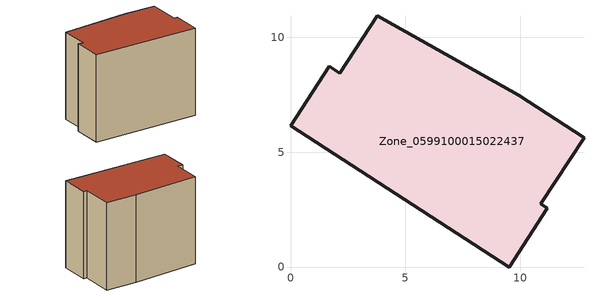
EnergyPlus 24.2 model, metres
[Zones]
Zone_0599100015022437
 floor ground (C_G): 9.52,0 0,6.15 1.68,8.74 2.15,8.44 3.77,10.94 9.93,7.49 12.78,5.63 10.91,2.77 11.19,2.57 z0.97
 wall outside (C_F): 0,6.15 9.52,0 11.19,2.57 10.91,2.77 12.78,5.63 9.93,7.49 3.77,10.94 2.15,8.44 1.68,8.74 0,6.15 z0.97:10.02
 roof outside (C_R): 9.52,0 11.19,2.57 10.91,2.77 12.78,5.63 9.93,7.49 3.77,10.94 2.15,8.44 1.68,8.74 0,6.15 z10.02
[BUILDING]
Pand.0599100015022437: North Axis=0; Terrain=City; Loads Convergence Tolerance Value=0.04; Temperature Convergence Tolerance Value=0.4; Solar Distribution=FullExterior; Maximum Number of Warmup Days=25; Minimum Number of Warmup Days=1
[Site:Location]
Rotterdam.The.Hague.AP_ZH_NLD Design_Conditions: Latitude=51.96; Longitude=4.45; Time Zone=1; Elevation=-4.5
[SITE:GROUNDTEMPERATURE:BUILDINGSURFACE]
18, 18, 18, 18, 18, 18, 18, 18, 18, 18, 18, 18
[MATERIAL] Thermal Absorptance=0.9; Solar Absorptance=0.7; Visible Absorptance=0.7
Name | Roughness | Thickness | Conductivity | Density | Specific Heat
G.TI.2006-2014 | MediumSmooth | 0.15 | 0.06 | 540 | 1210
F.TI.2006-2014 | Rough | 0.3 | 0.12 | 1920 | 840
R.TI.2006-2014 | MediumRough | 0.2 | 0.08 | 1500 | 1000
[CONSTRUCTION]
C_G: G.TI.2006-2014
C_F: F.TI.2006-2014
C_R: R.TI.2006-2014
[ZONE]
Zone_0599100015022437: Type=1; Multiplier=1; Ceiling Height=Autocalculate; Volume=Autocalculate; Floor Area=autocalculate; Part of Total Floor Area=Yes
[ZONEINFILTRATION:DESIGNFLOWRATE]
Infil_Zone_0599100015022437: Zone or ZoneList or Space or SpaceList=Zone_0599100015022437; Schedule=AlwaysOn; Design Flow Rate Calculation Method=Flow/Area; Flow Rate per Floor Area=0.0015; Constant Term Coefficient=1; Temperature Term Coefficient=0; Velocity Term Coefficient=0; Velocity Squared Term Coefficient=0
[HVACTEMPLATE:ZONE:IDEALLOADSAIRSYSTEM]
Zone_0599100015022437: Maximum Heating Supply Air Temperature=50; Minimum Cooling Supply Air Temperature=13; Maximum Heating Supply Air Humidity Ratio=0.0156; Minimum Cooling Supply Air Humidity Ratio=0.0077; Heating Limit=NoLimit; Cooling Limit=NoLimit; Dehumidification Control Type=ConstantSensibleHeatRatio; Cooling Sensible Heat Ratio=0.7; Dehumidification Setpoint=60; Humidification Control Type=None; Humidification Setpoint=30; Outdoor Air Method=None; Outdoor Air Flow Rate per Person=0.00944; Outdoor Air Flow Rate per Zone Floor Area=0; Outdoor Air Flow Rate per Zone=0; Demand Controlled Ventilation Type=None; Outdoor Air Economizer Type=NoEconomizer; Heat Recovery Type=None; Sensible Heat Recovery Effectiveness=0.7; Latent Heat Recovery Effectiveness=0.65
[ZONECONTROL:THERMOSTAT]
ThermostatControl_Zone_0599100015022437: Zone or ZoneList=Zone_0599100015022437; Control Type Schedule=DualSetpointControlType; Control 1=Thermostat_Zone_0599100015022437; Temperature Difference Between Cutout And Setpoint=0
[THERMOSTATSETPOINT:DUALSETPOINT]
Thermostat_Zone_0599100015022437: Heating Setpoint Temperature Schedule=HeatingSetpoint_Zone_0599100015022437; Cooling Setpoint Temperature Schedule=CoolingSetpoint_Zone_0599100015022437
[SCHEDULE:COMPACT]
HeatingSetpoint_Zone_0599100015022437: Through: 12/31, For: AllDays, Until: 24:00, 21
CoolingSetpoint_Zone_0599100015022437: Through: 12/31, For: AllDays, Until: 24:00, 24
DualSetpointControlType: Through: 12/31, For: AllDays, Until: 24:00, 4
AlwaysOn: Through: 12/31, For: AllDays, Until: 24:00, 1
